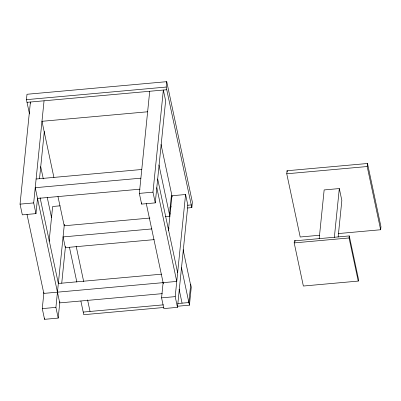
<?xml version="1.0" encoding="UTF-8"?>
<svg xmlns="http://www.w3.org/2000/svg" width="401" height="401" viewBox="0 0 401 401"><rect width="100%" height="100%" fill="white"/><g stroke="black" fill="none" stroke-linecap="round" stroke-linejoin="round"><path stroke-width="0.6" d="M29.489 113.974L26.446 99.654L26.992 94.27L166.736 81.674L192.38 202.214L191.833 207.598L187.468 207.994M37.544 198.059L35.965 213.628L22.331 214.856L20.05 204.139L30.421 102.024L30.677 103.217M35.965 213.628L33.684 202.911L44.055 100.796M39.504 178.761L44.31 131.438M59.859 301.647L58.19 318.098L44.556 319.326L42.275 308.61L43.92 292.424M49.107 241.367L52.651 206.495L60.085 205.823M44.556 319.326L44.681 318.083M58.19 318.098L55.909 307.382L64.361 224.194M61.734 283.231L65.468 246.435M155.257 202.876L152.976 192.159L163.347 90.045L165.628 100.756L155.257 202.876L141.623 204.104L139.342 193.387L149.713 91.273M141.623 204.104L141.748 202.856M191.833 207.598L166.189 87.057L166.736 81.674M168.4 230.61L171.944 195.743L185.578 194.515L187.858 205.227L177.483 307.346L163.849 308.575L161.568 297.858L163.152 282.294M177.483 307.346L175.202 296.63L185.578 194.515M177.633 306.239L189.442 305.171L191.272 287.126L190.716 284.499L188.881 302.544L177.693 303.552M319.532 235.257L300.204 237.001L286.755 173.783L287.061 170.741L367.501 163.493L380.95 226.71L380.639 229.748L338.238 233.572M294.189 242.906L294.394 240.866L349.271 235.918L358.444 279.046L358.238 281.086L303.362 286.033L294.189 242.906L349.06 237.958L349.271 235.918M319.176 238.861L324.148 189.934L339.311 188.565L341.847 200.485L338.138 237.026M334.344 237.492L339.311 188.565M380.639 229.748L367.191 166.53L367.501 163.493M26.446 99.654L166.189 87.057M27.012 102.33L166.756 89.734M147.633 111.779L41.975 121.302L53.929 177.508M36.11 179.011L141.769 169.488M140.886 178.179L35.228 187.703L59.734 302.89L162.29 293.642M286.755 173.783L367.191 166.53M37.509 198.42L140.059 189.172M20.05 204.139L33.684 202.911M139.342 193.387L152.976 192.159M170.054 206.831L171.302 206.721M187.523 205.257L191.267 204.921M169.768 207.868L171.011 207.758M149.969 218.044L64.2 225.773L57.96 196.45M165.508 216.64L169.859 216.249L158.941 164.931M151.944 228.911L63.067 236.926L65.348 247.638L154.225 239.628M161.513 274.184L58.34 283.482L40.085 197.693M42.275 308.61L55.909 307.382M161.568 297.858L175.202 296.63M83.223 312.068L163.413 304.84M163.959 307.472L83.779 314.695L80.877 301.056M294.394 240.866L295.607 241.011M349.06 237.958L358.238 281.086M287.061 170.741L287.322 171.959M161.032 144.46L171.568 193.979L169.698 212.38L170.074 214.144M171.944 195.743L172.194 196.931M183.097 249.683L190.645 285.161M181.463 267.678L189.442 305.171M168.726 227.397L168.981 228.59M157.683 178.976L177.633 272.73M179.077 289.126L182.064 303.156M156.801 187.663L176.751 281.422L43.824 293.402L27.002 214.355M146.295 203.603L163.367 283.838M76.15 246.169L83.679 281.557M87.573 299.858L90.04 311.452M69.428 247.232L76.847 282.093M40.701 166.666L43.308 178.916M47.218 197.297L51.523 217.517"/></g></svg>
